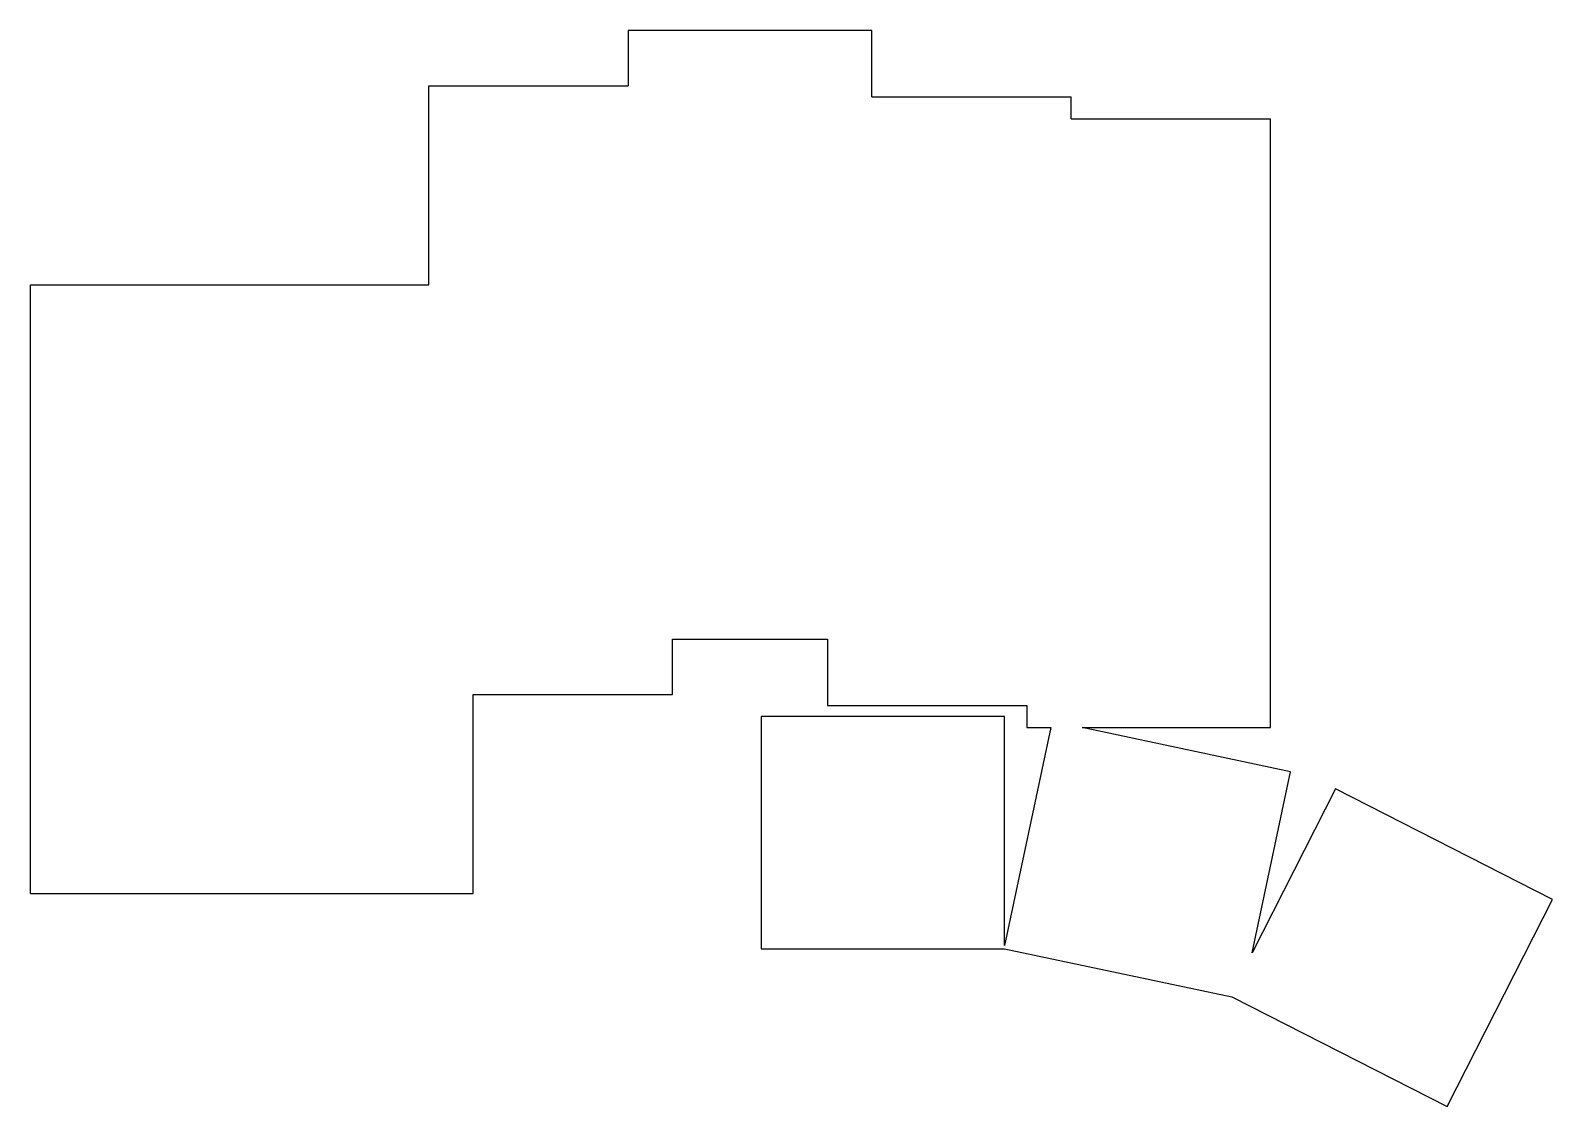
# Model space of a CAD drawing. Header units: millimetres. Extents: x 139 to 276, y -180 to -82.
import ezdxf

# ---------------------------------------------------------------- set-up
doc = ezdxf.new("R2010")
doc.units = ezdxf.units.MM

msp = doc.modelspace()

# ---------------------------------------------------------------- linework, layer by layer
for p, q in [((215, -82.5), (193, -82.5)), ((193, -82.5), (193, -87.5)), ((215, -88.5), (215, -82.5)), ((175, -105.5), (175, -87.5)), ((175, -87.5), (193, -87.5)), ((215, -88.5), (233, -88.5)), ((233, -90.5), (233, -88.5)), ((233, -90.5), (251, -90.5)), ((251, -145.5), (251, -90.5)), ((139, -160.5), (139, -105.5)), ((139, -105.5), (175, -105.5)), ((197, -142.5), (197, -137.5)), ((197, -137.5), (211, -137.5)), ((211, -137.5), (211, -143.5)), ((179, -160.5), (179, -142.5)), ((179, -142.5), (197, -142.5)), ((211, -143.5), (229, -143.5)), ((229, -143.5), (229, -145.5)), ((227, -144.5), (205, -144.5)), ((205, -144.5), (205, -165.5)), ((227, -165.18), (227, -144.5)), ((231.18, -145.5), (227, -165.18)), ((229, -145.5), (231.18, -145.5)), ((234, -145.5), (251, -145.5)), ((252.82, -149.5), (234, -145.5)), ((249.35, -165.84), (252.82, -149.5)), ((256.89, -151.04), (249.35, -165.84)), ((276.49, -161.03), (256.89, -151.04)), ((139, -160.5), (179, -160.5)), ((266.96, -179.74), (276.49, -161.03)), ((205, -165.5), (227, -165.5)), ((227, -165.5), (227, -165.48)), ((227, -165.48), (247.53, -169.84)), ((247.53, -169.84), (266.96, -179.74))]:
    msp.add_line(p, q)

doc.saveas('drawing.dxf')
